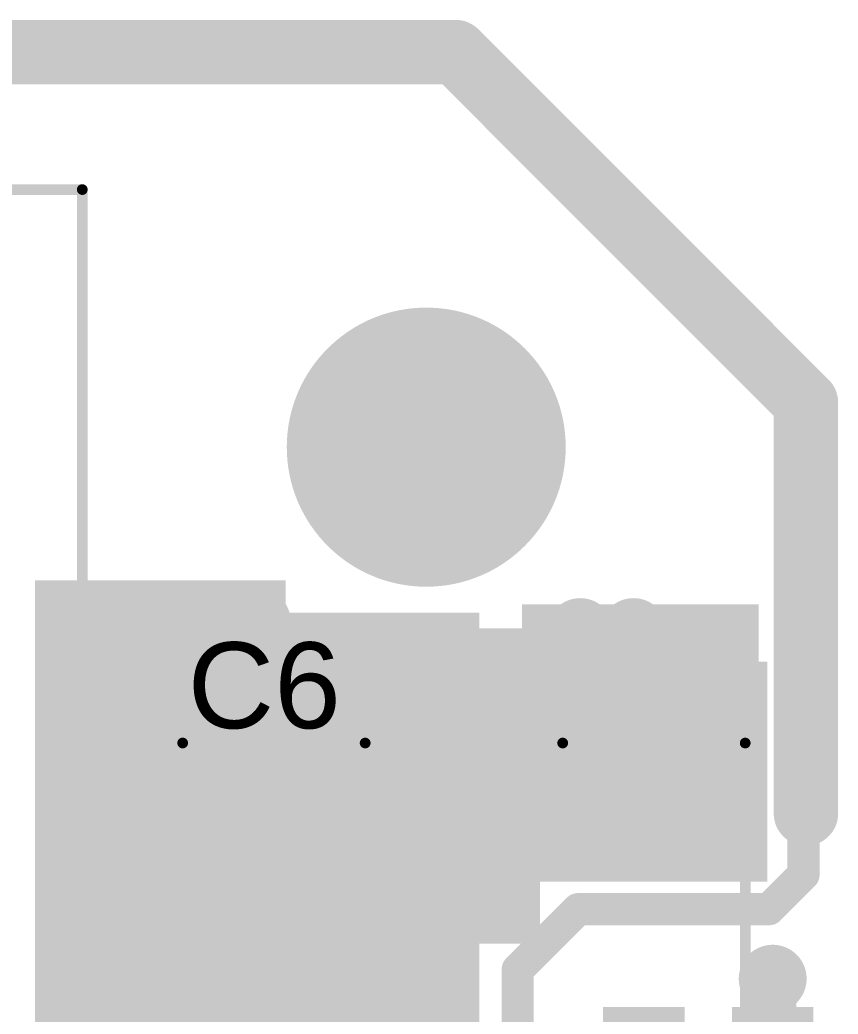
# Model space of a CAD drawing. Header units: millimetres. Extents: x -0.39 to 1.43, y -0.39 to 1.45.
# Drawn here: x 1.032 to 1.4131, y 0.9802 to 1.443 of the extents above; entities that cross this region are included whole.
import ezdxf

# ---------------------------------------------------------------- set-up
doc = ezdxf.new("R2010")
doc.units = ezdxf.units.MM
doc.header["$MEASUREMENT"] = 0
for name, color, linetype in [('BottomLayer', 5, 'Continuous'), ('BottomPaste', 16, 'Continuous'), ('BottomSolder', 6, 'Continuous'), ('MultiLayer', 9, 'Continuous'), ('PadHoleLayer', 156, 'Continuous'), ('TopLayer', 1, 'Continuous'), ('TopOverlay', 2, 'Continuous'), ('TopPaste', 8, 'Continuous'), ('TopSolder', 216, 'Continuous'), ('ViaHoleLayer', 16, 'Continuous')]:
    doc.layers.add(name, color=color, linetype=linetype)
doc.styles.add('Arial', font='arial.ttf', dxfattribs={"height": 0.2})

# ---------------------------------------------------------------- blocks, each defined once
blk = doc.blocks.new('RVT1H101M0607_3')
at = {"layer": 'TopLayer'}
for points in [[(-0.17913, 0.0315), (-0.04134, 0.0315), (-0.04134, -0.0315), (-0.17913, -0.0315)], [(0.04134, 0.0315), (0.17913, 0.0315), (0.17913, -0.0315), (0.04134, -0.0315)]]:
    blk.add_hatch(color=1, dxfattribs=at).paths.add_polyline_path(points)
at = {"layer": 'TopPaste'}
for points in [[(-0.17913, 0.0315), (-0.04134, 0.0315), (-0.04134, -0.0315), (-0.17913, -0.0315)], [(0.04134, 0.0315), (0.17913, 0.0315), (0.17913, -0.0315), (0.04134, -0.0315)]]:
    blk.add_hatch(color=8, dxfattribs=at).paths.add_polyline_path(points)
at = {"layer": 'TopSolder'}
for points in [[(-0.18313, 0.0355), (-0.03734, 0.0355), (-0.03734, -0.0355), (-0.18313, -0.0355)], [(0.03734, 0.0355), (0.18313, 0.0355), (0.18313, -0.0355), (0.03734, -0.0355)]]:
    blk.add_hatch(color=216, dxfattribs=at).paths.add_polyline_path(points)
at = {"layer": 'TopOverlay', "const_width": 0.005}
for points in [[(-0.07224, 0.131), (-0.13124, 0.072)], [(-0.07224, 0.131), (0.13076, 0.131)], [(0.13076, 0.131), (0.13076, 0.046)], [(-0.13124, 0.072), (-0.13124, 0.052)], [(-0.15424, 0.068), (-0.15424, 0.04)], [(-0.16824, 0.054), (-0.14024, 0.054)], [(0.13076, -0.046), (0.13076, -0.131)], [(-0.13124, -0.052), (-0.13124, -0.072)], [(-0.13124, -0.072), (-0.07224, -0.131)], [(-0.07224, -0.131), (0.13076, -0.131)]]:
    blk.add_lwpolyline(points, dxfattribs=at)
at = {"layer": 'TopOverlay', "const_width": 0.0025}
for points in [[(-0.07349, 0.131, 1), (-0.07099, 0.131, 1)], [(-0.07349, 0.131, 1), (-0.07099, 0.131, 1)], [(0.12951, 0.131, 1), (0.13201, 0.131, 1)], [(0.12951, 0.131, 1), (0.13201, 0.131, 1)], [(-0.13249, 0.072, 1), (-0.12999, 0.072, 1)], [(-0.13249, 0.072, 1), (-0.12999, 0.072, 1)], [(-0.15549, 0.068, 1), (-0.15299, 0.068, 1)], [(-0.16949, 0.054, 1), (-0.16699, 0.054, 1)], [(-0.14149, 0.054, 1), (-0.13899, 0.054, 1)], [(-0.13249, 0.052, 1), (-0.12999, 0.052, 1)], [(0.12951, 0.046, 1), (0.13201, 0.046, 1)], [(-0.15549, 0.04, 1), (-0.15299, 0.04, 1)], [(0.12951, -0.046, 1), (0.13201, -0.046, 1)], [(-0.13249, -0.052, 1), (-0.12999, -0.052, 1)], [(-0.13249, -0.072, 1), (-0.12999, -0.072, 1)], [(-0.13249, -0.072, 1), (-0.12999, -0.072, 1)], [(-0.07349, -0.131, 1), (-0.07099, -0.131, 1)], [(-0.07349, -0.131, 1), (-0.07099, -0.131, 1)], [(0.12951, -0.131, 1), (0.13201, -0.131, 1)], [(0.12951, -0.131, 1), (0.13201, -0.131, 1)]]:
    blk.add_lwpolyline(points, format="xyb", close=True, dxfattribs=at)
blk = doc.blocks.new('SMB__B_6')
at = {"layer": 'BottomLayer'}
for points in [[(-0.03543, 0.04724), (-0.03543, -0.04724), (-0.14567, -0.04724), (-0.14567, 0.04724)], [(0.14567, 0.04724), (0.14567, -0.04724), (0.03543, -0.04724), (0.03543, 0.04724)]]:
    blk.add_hatch(color=5, dxfattribs=at).paths.add_polyline_path(points)
at = {"layer": 'BottomPaste'}
for points in [[(-0.03543, 0.04724), (-0.03543, -0.04724), (-0.14567, -0.04724), (-0.14567, 0.04724)], [(0.14567, 0.04724), (0.14567, -0.04724), (0.03543, -0.04724), (0.03543, 0.04724)]]:
    blk.add_hatch(color=16, dxfattribs=at).paths.add_polyline_path(points)
at = {"layer": 'BottomSolder'}
for points in [[(-0.03143, 0.05124), (-0.03143, -0.05124), (-0.14967, -0.05124), (-0.14967, 0.05124)], [(0.14967, 0.05124), (0.14967, -0.05124), (0.03143, -0.05124), (0.03143, 0.05124)]]:
    blk.add_hatch(color=6, dxfattribs=at).paths.add_polyline_path(points)
blk = doc.blocks.new('R___0603_B_66')
at = {"layer": 'BottomLayer'}
for points in [[(-0.045, -0.0175), (-0.045, 0.0175), (-0.015, 0.0175), (-0.015, -0.0175)], [(0.015, -0.0175), (0.015, 0.0175), (0.045, 0.0175), (0.045, -0.0175)]]:
    blk.add_hatch(color=5, dxfattribs=at).paths.add_polyline_path(points)
at = {"layer": 'BottomPaste'}
for points in [[(-0.045, -0.0175), (-0.045, 0.0175), (-0.015, 0.0175), (-0.015, -0.0175)], [(0.015, -0.0175), (0.015, 0.0175), (0.045, 0.0175), (0.045, -0.0175)]]:
    blk.add_hatch(color=16, dxfattribs=at).paths.add_polyline_path(points)
at = {"layer": 'BottomSolder'}
for points in [[(-0.049, -0.0215), (-0.049, 0.0215), (-0.011, 0.0215), (-0.011, -0.0215)], [(0.011, -0.0215), (0.011, 0.0215), (0.049, 0.0215), (0.049, -0.0215)]]:
    blk.add_hatch(color=6, dxfattribs=at).paths.add_polyline_path(points)
blk = doc.blocks.new('HY951180A__82')
at = {"layer": 'TopOverlay', "const_width": 0.005}
for points in [[(0.331, -0.1219), (0.331, -0.331)], [(-0.331, -0.331), (0.331, -0.331)]]:
    blk.add_lwpolyline(points, dxfattribs=at)
at = {"layer": 'TopOverlay', "const_width": 0.0025}
blk.add_lwpolyline([(0.32975, -0.331, 1), (0.33225, -0.331, 1)], format="xyb", close=True, dxfattribs=at)
blk.add_lwpolyline([(0.32975, -0.331, 1), (0.33225, -0.331, 1)], format="xyb", close=True, dxfattribs=at)

msp = doc.modelspace()

# ---------------------------------------------------------------- hatches: boundary and pattern name
at = {"layer": 'BottomLayer'}
h = msp.add_hatch(color=5, dxfattribs=at)
edge = h.paths.add_edge_path()
edge.add_arc((1.22129, 1.24409), 0.06299, 0, 360)
for points in [[(1.039, 1.14248), (1.15581, 1.14248), (1.15581, 1.18214), (1.039, 1.18214)], [(1.26588, 1.04576), (1.37612, 1.04576), (1.37612, 1.171), (1.26588, 1.171)], [(1.039, 0.84136), (1.246, 0.84136), (1.246, 1.167), (1.039, 1.167)]]:
    msp.add_hatch(color=5, dxfattribs=at).paths.add_polyline_path(points)
h = msp.add_hatch(color=5, dxfattribs=at)
edge = h.paths.add_edge_path()
edge.add_arc((1.06209, 1.16292), 0.01181, 0, 360)
h = msp.add_hatch(color=5, dxfattribs=at)
edge = h.paths.add_edge_path()
edge.add_arc((1.08884, 1.16292), 0.01181, 0, 360)
h = msp.add_hatch(color=5, dxfattribs=at)
edge = h.paths.add_edge_path()
edge.add_arc((1.11559, 1.16292), 0.01181, 0, 360)
h = msp.add_hatch(color=5, dxfattribs=at)
edge = h.paths.add_edge_path()
edge.add_arc((1.14234, 1.16292), 0.01181, 0, 360)
h = msp.add_hatch(color=5, dxfattribs=at)
edge = h.paths.add_edge_path()
edge.add_arc((1.293, 1.158), 0.01181, 0, 360)
h = msp.add_hatch(color=5, dxfattribs=at)
edge = h.paths.add_edge_path()
edge.add_arc((1.31782, 1.158), 0.01181, 0, 360)
h = msp.add_hatch(color=5, dxfattribs=at)
edge = h.paths.add_edge_path()
edge.add_arc((1.06209, 1.13617), 0.01181, 0, 360)
h = msp.add_hatch(color=5, dxfattribs=at)
edge = h.paths.add_edge_path()
edge.add_arc((1.06209, 1.10848), 0.01181, 0, 360)
h = msp.add_hatch(color=5, dxfattribs=at)
edge = h.paths.add_edge_path()
edge.add_arc((1.06209, 1.08079), 0.01181, 0, 360)
h = msp.add_hatch(color=5, dxfattribs=at)
edge = h.paths.add_edge_path()
edge.add_arc((1.06209, 1.05311), 0.01181, 0, 360)
h = msp.add_hatch(color=5, dxfattribs=at)
edge = h.paths.add_edge_path()
edge.add_arc((1.06209, 1.02542), 0.01181, 0, 360)
h = msp.add_hatch(color=5, dxfattribs=at)
edge = h.paths.add_edge_path()
edge.add_arc((1.08884, 1.02542), 0.01181, 0, 360)
h = msp.add_hatch(color=5, dxfattribs=at)
edge = h.paths.add_edge_path()
edge.add_arc((1.11559, 1.02542), 0.01181, 0, 360)
h = msp.add_hatch(color=5, dxfattribs=at)
edge = h.paths.add_edge_path()
edge.add_arc((1.14234, 1.02542), 0.01181, 0, 360)
h = msp.add_hatch(color=5, dxfattribs=at)
edge = h.paths.add_edge_path()
edge.add_arc((1.16909, 1.02542), 0.01181, 0, 360)
h = msp.add_hatch(color=5, dxfattribs=at)
edge = h.paths.add_edge_path()
edge.add_arc((1.19585, 1.02542), 0.01181, 0, 360)
h = msp.add_hatch(color=5, dxfattribs=at)
edge = h.paths.add_edge_path()
edge.add_arc((1.38264, 0.99664), 0.01181, 0, 360)
at = {"layer": 'BottomSolder'}
h = msp.add_hatch(color=6, dxfattribs=at)
edge = h.paths.add_edge_path()
edge.add_arc((1.22129, 1.24409), 0.06496, 0, 360)
h = msp.add_hatch(color=6, dxfattribs=at)
edge = h.paths.add_edge_path()
edge.add_arc((1.06209, 1.16292), 0.01581, 0, 360)
h = msp.add_hatch(color=6, dxfattribs=at)
edge = h.paths.add_edge_path()
edge.add_arc((1.08884, 1.16292), 0.01581, 0, 360)
h = msp.add_hatch(color=6, dxfattribs=at)
edge = h.paths.add_edge_path()
edge.add_arc((1.11559, 1.16292), 0.01581, 0, 360)
h = msp.add_hatch(color=6, dxfattribs=at)
edge = h.paths.add_edge_path()
edge.add_arc((1.14234, 1.16292), 0.01581, 0, 360)
h = msp.add_hatch(color=6, dxfattribs=at)
edge = h.paths.add_edge_path()
edge.add_arc((1.293, 1.158), 0.01581, 0, 360)
h = msp.add_hatch(color=6, dxfattribs=at)
edge = h.paths.add_edge_path()
edge.add_arc((1.31782, 1.158), 0.01581, 0, 360)
h = msp.add_hatch(color=6, dxfattribs=at)
edge = h.paths.add_edge_path()
edge.add_arc((1.06209, 1.13617), 0.01581, 0, 360)
h = msp.add_hatch(color=6, dxfattribs=at)
edge = h.paths.add_edge_path()
edge.add_arc((1.06209, 1.10848), 0.01581, 0, 360)
h = msp.add_hatch(color=6, dxfattribs=at)
edge = h.paths.add_edge_path()
edge.add_arc((1.06209, 1.08079), 0.01581, 0, 360)
h = msp.add_hatch(color=6, dxfattribs=at)
edge = h.paths.add_edge_path()
edge.add_arc((1.06209, 1.05311), 0.01581, 0, 360)
h = msp.add_hatch(color=6, dxfattribs=at)
edge = h.paths.add_edge_path()
edge.add_arc((1.06209, 1.02542), 0.01581, 0, 360)
h = msp.add_hatch(color=6, dxfattribs=at)
edge = h.paths.add_edge_path()
edge.add_arc((1.08884, 1.02542), 0.01581, 0, 360)
h = msp.add_hatch(color=6, dxfattribs=at)
edge = h.paths.add_edge_path()
edge.add_arc((1.11559, 1.02542), 0.01581, 0, 360)
h = msp.add_hatch(color=6, dxfattribs=at)
edge = h.paths.add_edge_path()
edge.add_arc((1.14234, 1.02542), 0.01581, 0, 360)
h = msp.add_hatch(color=6, dxfattribs=at)
edge = h.paths.add_edge_path()
edge.add_arc((1.16909, 1.02542), 0.01581, 0, 360)
h = msp.add_hatch(color=6, dxfattribs=at)
edge = h.paths.add_edge_path()
edge.add_arc((1.19585, 1.02542), 0.01581, 0, 360)
h = msp.add_hatch(color=6, dxfattribs=at)
edge = h.paths.add_edge_path()
edge.add_arc((1.38264, 0.99664), 0.01581, 0, 360)
at = {"layer": 'MultiLayer'}
h = msp.add_hatch(color=9, dxfattribs=at)
edge = h.paths.add_edge_path()
edge.add_arc((1.22129, 1.24409), 0.06299, 0, 360)
at = {"layer": 'PadHoleLayer'}
h = msp.add_hatch(color=156, dxfattribs=at)
edge = h.paths.add_edge_path()
edge.add_arc((1.22129, 1.24409), 0.06299, 0, 360)
at = {"layer": 'TopLayer'}
h = msp.add_hatch(color=1, dxfattribs=at)
edge = h.paths.add_edge_path()
edge.add_arc((1.22129, 1.24409), 0.06299, 0, 360)
for points in [[(1.04, 1.14248), (1.15581, 1.14248), (1.15581, 1.18214), (1.04, 1.18214)], [(1.2802, 1.129), (1.362, 1.129), (1.362, 1.16866), (1.2802, 1.16866)], [(1.04, 1.014), (1.271, 1.014), (1.271, 1.15973), (1.04, 1.15973)]]:
    msp.add_hatch(color=1, dxfattribs=at).paths.add_polyline_path(points)
h = msp.add_hatch(color=1, dxfattribs=at)
edge = h.paths.add_edge_path()
edge.add_arc((1.06209, 1.16292), 0.01181, 0, 360)
h = msp.add_hatch(color=1, dxfattribs=at)
edge = h.paths.add_edge_path()
edge.add_arc((1.08884, 1.16292), 0.01181, 0, 360)
h = msp.add_hatch(color=1, dxfattribs=at)
edge = h.paths.add_edge_path()
edge.add_arc((1.11559, 1.16292), 0.01181, 0, 360)
h = msp.add_hatch(color=1, dxfattribs=at)
edge = h.paths.add_edge_path()
edge.add_arc((1.14234, 1.16292), 0.01181, 0, 360)
h = msp.add_hatch(color=1, dxfattribs=at)
edge = h.paths.add_edge_path()
edge.add_arc((1.293, 1.158), 0.01181, 0, 360)
h = msp.add_hatch(color=1, dxfattribs=at)
edge = h.paths.add_edge_path()
edge.add_arc((1.31782, 1.158), 0.01181, 0, 360)
h = msp.add_hatch(color=1, dxfattribs=at)
edge = h.paths.add_edge_path()
edge.add_arc((1.06209, 1.13617), 0.01181, 0, 360)
h = msp.add_hatch(color=1, dxfattribs=at)
edge = h.paths.add_edge_path()
edge.add_arc((1.06209, 1.10848), 0.01181, 0, 360)
h = msp.add_hatch(color=1, dxfattribs=at)
edge = h.paths.add_edge_path()
edge.add_arc((1.06209, 1.08079), 0.01181, 0, 360)
h = msp.add_hatch(color=1, dxfattribs=at)
edge = h.paths.add_edge_path()
edge.add_arc((1.06209, 1.05311), 0.01181, 0, 360)
h = msp.add_hatch(color=1, dxfattribs=at)
edge = h.paths.add_edge_path()
edge.add_arc((1.06209, 1.02542), 0.01181, 0, 360)
h = msp.add_hatch(color=1, dxfattribs=at)
edge = h.paths.add_edge_path()
edge.add_arc((1.08884, 1.02542), 0.01181, 0, 360)
h = msp.add_hatch(color=1, dxfattribs=at)
edge = h.paths.add_edge_path()
edge.add_arc((1.11559, 1.02542), 0.01181, 0, 360)
h = msp.add_hatch(color=1, dxfattribs=at)
edge = h.paths.add_edge_path()
edge.add_arc((1.14234, 1.02542), 0.01181, 0, 360)
h = msp.add_hatch(color=1, dxfattribs=at)
edge = h.paths.add_edge_path()
edge.add_arc((1.16909, 1.02542), 0.01181, 0, 360)
h = msp.add_hatch(color=1, dxfattribs=at)
edge = h.paths.add_edge_path()
edge.add_arc((1.19585, 1.02542), 0.01181, 0, 360)
h = msp.add_hatch(color=1, dxfattribs=at)
edge = h.paths.add_edge_path()
edge.add_arc((1.38264, 0.99664), 0.01181, 0, 360)
at = {"layer": 'TopSolder'}
h = msp.add_hatch(color=216, dxfattribs=at)
edge = h.paths.add_edge_path()
edge.add_arc((1.22129, 1.24409), 0.06496, 0, 360)
h = msp.add_hatch(color=216, dxfattribs=at)
edge = h.paths.add_edge_path()
edge.add_arc((1.06209, 1.16292), 0.01581, 0, 360)
h = msp.add_hatch(color=216, dxfattribs=at)
edge = h.paths.add_edge_path()
edge.add_arc((1.08884, 1.16292), 0.01581, 0, 360)
h = msp.add_hatch(color=216, dxfattribs=at)
edge = h.paths.add_edge_path()
edge.add_arc((1.11559, 1.16292), 0.01581, 0, 360)
h = msp.add_hatch(color=216, dxfattribs=at)
edge = h.paths.add_edge_path()
edge.add_arc((1.14234, 1.16292), 0.01581, 0, 360)
h = msp.add_hatch(color=216, dxfattribs=at)
edge = h.paths.add_edge_path()
edge.add_arc((1.293, 1.158), 0.01581, 0, 360)
h = msp.add_hatch(color=216, dxfattribs=at)
edge = h.paths.add_edge_path()
edge.add_arc((1.31782, 1.158), 0.01581, 0, 360)
h = msp.add_hatch(color=216, dxfattribs=at)
edge = h.paths.add_edge_path()
edge.add_arc((1.06209, 1.13617), 0.01581, 0, 360)
h = msp.add_hatch(color=216, dxfattribs=at)
edge = h.paths.add_edge_path()
edge.add_arc((1.06209, 1.10848), 0.01581, 0, 360)
h = msp.add_hatch(color=216, dxfattribs=at)
edge = h.paths.add_edge_path()
edge.add_arc((1.06209, 1.08079), 0.01581, 0, 360)
h = msp.add_hatch(color=216, dxfattribs=at)
edge = h.paths.add_edge_path()
edge.add_arc((1.06209, 1.05311), 0.01581, 0, 360)
h = msp.add_hatch(color=216, dxfattribs=at)
edge = h.paths.add_edge_path()
edge.add_arc((1.06209, 1.02542), 0.01581, 0, 360)
h = msp.add_hatch(color=216, dxfattribs=at)
edge = h.paths.add_edge_path()
edge.add_arc((1.08884, 1.02542), 0.01581, 0, 360)
h = msp.add_hatch(color=216, dxfattribs=at)
edge = h.paths.add_edge_path()
edge.add_arc((1.11559, 1.02542), 0.01581, 0, 360)
h = msp.add_hatch(color=216, dxfattribs=at)
edge = h.paths.add_edge_path()
edge.add_arc((1.14234, 1.02542), 0.01581, 0, 360)
h = msp.add_hatch(color=216, dxfattribs=at)
edge = h.paths.add_edge_path()
edge.add_arc((1.16909, 1.02542), 0.01581, 0, 360)
h = msp.add_hatch(color=216, dxfattribs=at)
edge = h.paths.add_edge_path()
edge.add_arc((1.19585, 1.02542), 0.01581, 0, 360)
h = msp.add_hatch(color=216, dxfattribs=at)
edge = h.paths.add_edge_path()
edge.add_arc((1.38264, 0.99664), 0.01581, 0, 360)
at = {"layer": 'ViaHoleLayer'}
h = msp.add_hatch(color=16, dxfattribs=at)
edge = h.paths.add_edge_path()
edge.add_arc((1.06209, 1.16292), 0.00591, 0, 360)
h = msp.add_hatch(color=16, dxfattribs=at)
edge = h.paths.add_edge_path()
edge.add_arc((1.08884, 1.16292), 0.00591, 0, 360)
h = msp.add_hatch(color=16, dxfattribs=at)
edge = h.paths.add_edge_path()
edge.add_arc((1.11559, 1.16292), 0.00591, 0, 360)
h = msp.add_hatch(color=16, dxfattribs=at)
edge = h.paths.add_edge_path()
edge.add_arc((1.14234, 1.16292), 0.00591, 0, 360)
h = msp.add_hatch(color=16, dxfattribs=at)
edge = h.paths.add_edge_path()
edge.add_arc((1.293, 1.158), 0.00591, 0, 360)
h = msp.add_hatch(color=16, dxfattribs=at)
edge = h.paths.add_edge_path()
edge.add_arc((1.31782, 1.158), 0.00591, 0, 360)
h = msp.add_hatch(color=16, dxfattribs=at)
edge = h.paths.add_edge_path()
edge.add_arc((1.06209, 1.13617), 0.00591, 0, 360)
h = msp.add_hatch(color=16, dxfattribs=at)
edge = h.paths.add_edge_path()
edge.add_arc((1.06209, 1.10848), 0.00591, 0, 360)
h = msp.add_hatch(color=16, dxfattribs=at)
edge = h.paths.add_edge_path()
edge.add_arc((1.06209, 1.08079), 0.00591, 0, 360)
h = msp.add_hatch(color=16, dxfattribs=at)
edge = h.paths.add_edge_path()
edge.add_arc((1.06209, 1.05311), 0.00591, 0, 360)
h = msp.add_hatch(color=16, dxfattribs=at)
edge = h.paths.add_edge_path()
edge.add_arc((1.06209, 1.02542), 0.00591, 0, 360)
h = msp.add_hatch(color=16, dxfattribs=at)
edge = h.paths.add_edge_path()
edge.add_arc((1.08884, 1.02542), 0.00591, 0, 360)
h = msp.add_hatch(color=16, dxfattribs=at)
edge = h.paths.add_edge_path()
edge.add_arc((1.11559, 1.02542), 0.00591, 0, 360)
h = msp.add_hatch(color=16, dxfattribs=at)
edge = h.paths.add_edge_path()
edge.add_arc((1.14234, 1.02542), 0.00591, 0, 360)
h = msp.add_hatch(color=16, dxfattribs=at)
edge = h.paths.add_edge_path()
edge.add_arc((1.16909, 1.02542), 0.00591, 0, 360)
h = msp.add_hatch(color=16, dxfattribs=at)
edge = h.paths.add_edge_path()
edge.add_arc((1.19585, 1.02542), 0.00591, 0, 360)
h = msp.add_hatch(color=16, dxfattribs=at)
edge = h.paths.add_edge_path()
edge.add_arc((1.38264, 0.99664), 0.00591, 0, 360)

# ---------------------------------------------------------------- linework, layer by layer
at = {"layer": 'BottomLayer'}
for points, const_width in [([(0.39587, 1.428), (1.20195, 1.428)], 0.03), ([(1.20195, 1.428), (1.235, 1.428)], 0.03), ([(1.235, 1.428), (1.39812, 1.26488)], 0.03), ([(1.39812, 1.07354), (1.39812, 1.26488)], 0.03), ([(1.397, 1.04512), (1.397, 1.07354)], 0.015), ([(1.38088, 1.029), (1.397, 1.04512)], 0.015), ([(1.26388, 1.00088), (1.292, 1.029)], 0.015), ([(1.292, 1.029), (1.38088, 1.029)], 0.015), ([(1.26388, 0.8302), (1.26388, 1.00088)], 0.015), ([(1.38264, 0.99664), (1.383, 0.997)], 0.022), ([(1.38264, 0.962), (1.38264, 0.99664)], 0.022)]:
    msp.add_lwpolyline(points, dxfattribs=dict(at, const_width=const_width))
for points, const_width in [([(1.19445, 1.428, 1), (1.20945, 1.428, 1)], 0.015), ([(1.19445, 1.428, 1), (1.20945, 1.428, 1)], 0.015), ([(1.2275, 1.428, 1), (1.2425, 1.428, 1)], 0.015), ([(1.2275, 1.428, 1), (1.2425, 1.428, 1)], 0.015), ([(1.39062, 1.26488, 1), (1.40562, 1.26488, 1)], 0.015), ([(1.39062, 1.26488, 1), (1.40562, 1.26488, 1)], 0.015), ([(1.39062, 1.07354, 1), (1.40562, 1.07354, 1)], 0.015), ([(1.39325, 1.07354, 1), (1.40075, 1.07354, 1)], 0.0075), ([(1.39325, 1.04512, 1), (1.40075, 1.04512, 1)], 0.0075), ([(1.39325, 1.04512, 1), (1.40075, 1.04512, 1)], 0.0075), ([(1.28825, 1.029, 1), (1.29575, 1.029, 1)], 0.0075), ([(1.28825, 1.029, 1), (1.29575, 1.029, 1)], 0.0075), ([(1.37713, 1.029, 1), (1.38463, 1.029, 1)], 0.0075), ([(1.37713, 1.029, 1), (1.38463, 1.029, 1)], 0.0075), ([(1.26013, 1.00088, 1), (1.26763, 1.00088, 1)], 0.0075), ([(1.26013, 1.00088, 1), (1.26763, 1.00088, 1)], 0.0075), ([(1.37714, 0.99664, 1), (1.38814, 0.99664, 1)], 0.011), ([(1.37714, 0.99664, 1), (1.38814, 0.99664, 1)], 0.011), ([(1.3775, 0.997, 1), (1.3885, 0.997, 1)], 0.011)]:
    msp.add_lwpolyline(points, format="xyb", close=True, dxfattribs=dict(at, const_width=const_width))

# ---------------------------------------------------------------- block references
at = {"rotation": 90}
for name, p in [('HY951180A__82', (0.73009, 1.03301)), ('RVT1H101M0607_3', (1.23884, 0.97559))]:
    msp.add_blockref(name, p, dxfattribs=at)
for name, p in [('SMB__B_6', (1.23045, 1.093)), ('R___0603_B_66', (1.35264, 0.962))]:
    msp.add_blockref(name, p)

# ---------------------------------------------------------------- texts
at = {"layer": 'TopOverlay', "style": 'Arial'}
msp.add_text('C6', height=0.04, dxfattribs=at).set_placement((1.11013, 1.11324))

doc.saveas('drawing.dxf')
